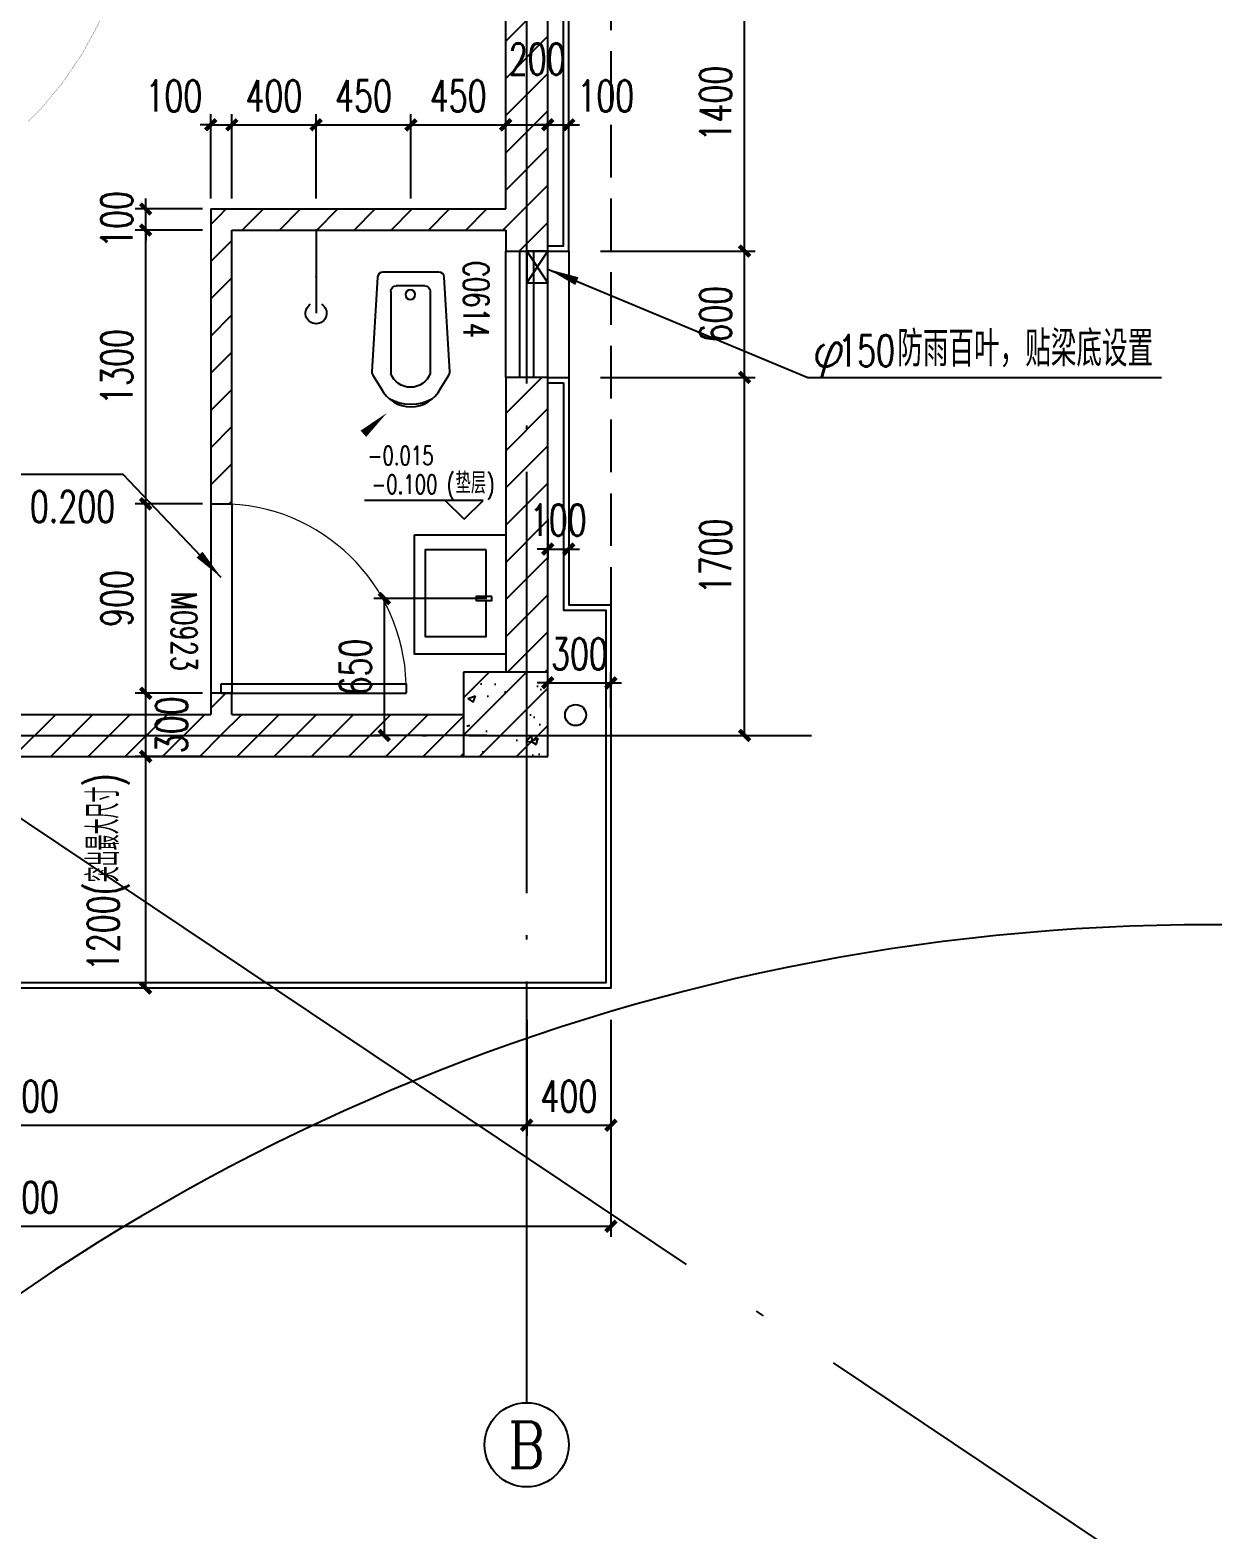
# Model space of a CAD drawing. Extents: x -821772 to -21949, y 506164 to 1049594.
# Drawn here: x -110012 to -104396, y 604747 to 611870 of the extents above; entities that cross this region are included whole.
import ezdxf
from ezdxf.enums import TextEntityAlignment as Align
from ezdxf.xclip import XClip

# ---------------------------------------------------------------- set-up
doc = ezdxf.new("R2010")
doc.units = 0
doc.header["$LTSCALE"] = 1000
doc.header["$MEASUREMENT"] = 0
doc.header["$XCLIPFRAME"] = 2
doc.linetypes.add('10平面20250807_t3$0$DASH', pattern=[0.35, 0.25, -0.1])
doc.linetypes.add('10平面20250807_t3$0$DOTE', pattern=[2.42, 2, -0.2, 0.02, -0.2])
doc.layers.get('Defpoints').update_dxf_attribs({"color": 210})
for name, color, linetype in [('10平面20250807_t3$0$A-AXIS-D', 8, 'Continuous'), ('10平面20250807_t3$0$A-AXIS-DOTE', 8, '10平面20250807_t3$0$DOTE'), ('10平面20250807_t3$0$A-AXIS-DP', 8, 'Continuous'), ('10平面20250807_t3$0$A-AXIS-ELEV', 8, 'Continuous'), ('10平面20250807_t3$0$A-AXIS-SYMB', 8, 'Continuous'), ('10平面20250807_t3$0$A-CURTAIN', 8, 'Continuous'), ('10平面20250807_t3$0$A-DRAIN', 8, 'Continuous'), ('10平面20250807_t3$0$A-LIN-V', 8, 'Continuous'), ('10平面20250807_t3$0$A-LVTRY', 8, 'Continuous'), ('10平面20250807_t3$0$A-TEXT', 8, 'Continuous'), ('10平面20250807_t3$0$A-WINDOW', 8, 'Continuous'), ('10平面20250807_t3$0$AS-COLN', 8, 'Continuous'), ('10平面20250807_t3$0$AS-WALL', 8, 'Continuous'), ('10平面20250807_t3$0$DIM_SYMB', 8, 'Continuous'), ('10平面20250807_t3$0$PUB_HATCH', 8, 'Continuous'), ('10平面20250807_t3$0$PUB_TEXT', 8, 'Continuous'), ('10平面20250807_t3$0$SB_ZF消火栓', 10, 'Continuous'), ('10平面20250807_t3$0$SB_ZF消火栓M', 10, 'Continuous'), ('10平面20250807_t3$0$宿舍-1i$0$单元1$0$LVTRY', 8, 'Continuous')]:
    doc.layers.add(name, color=color, linetype=linetype)
doc.styles.add('10平面20250807_t3$0$_TCH_AXIS', font='COMPLEX', dxfattribs={"bigfont": 'GBCBIG'})
doc.styles.add('10平面20250807_t3$0$_TCH_DIM', font='SIMPLEX', dxfattribs={"bigfont": 'GBCBIG'})
doc.styles.add('10平面20250807_t3$0$_TCH_DIM_T3', font='SIMPLEX', dxfattribs={"width": 0.705882, "bigfont": 'GBCBIG'})
doc.styles.add('10平面20250807_t3$0$_TCH_SPACE', font='SIMPLEX', dxfattribs={"height": 5, "bigfont": 'GBCBIG'})
doc.dimstyles.new('10平面20250807_t3$0$_TCH_ARCH&&50', dxfattribs={"dimtxt": 148.75, "dimasz": 50, "dimexe": 50, "dimexo": 50, "dimgap": 63.125, "dimtad": 1, "dimdec": 0, "dimzin": 0, "dimdsep": 46, "dimtxsty": '10平面20250807_t3$0$_TCH_DIM_T3', "dimblk": '10平面20250807_t3$0$_ArchTick', "dimcen": 0.09, "dimclrt": 7, "dimazin": 2, "dimtfac": 1, "dimtdec": 0, "dimtix": 1, "dimtmove": 2, "dimatfit": 3, "dimfxl": 0, "dimtolj": 1, "dimtzin": 0, "dimarcsym": 0})
pattern_1 = [(45, (0, 89.76), (-88.388383, 88.388383), [])]

# ---------------------------------------------------------------- blocks, each defined once
blk = doc.blocks.new('10平面20250807_t3$0$_ArchTick')
at = {"color": 0, "linetype": 'ByBlock', "const_width": 0.4}
blk.add_lwpolyline([(-0.5, -0.5), (0.5, 0.5)], dxfattribs=at)
blk = doc.blocks.new('*D10107')
at = {"layer": '10平面20250807_t3$0$A-AXIS-D', "color": 0, "lineweight": -2}
for p, q in [((113082.2, -197649.7), (113082.2, -198200.7)), ((113482.2, -197649.7), (113482.2, -198200.7)), ((113082.2, -198150.7), (113482.2, -198150.7))]:
    blk.add_line(p, q, dxfattribs=at)
at = {"layer": 'Defpoints', "color": 0}
for p in [(113082.2, -197599.7), (113482.2, -197599.7), (113482.2, -198150.7)]:
    blk.add_point(p, dxfattribs=at)
at = {"layer": '10平面20250807_t3$0$A-AXIS-D', "color": 0, "lineweight": -2, "xscale": 50, "yscale": 50, "zscale": 50, "rotation": 180}
blk.add_blockref('10平面20250807_t3$0$_ArchTick', (113082.2, -198150.7), dxfattribs=at)
at = {"layer": '10平面20250807_t3$0$A-AXIS-D', "color": 0, "lineweight": -2, "xscale": 50, "yscale": 50, "zscale": 50}
blk.add_blockref('10平面20250807_t3$0$_ArchTick', (113482.2, -198150.7), dxfattribs=at)
at = {"layer": '10平面20250807_t3$0$A-AXIS-D', "color": 7, "insert": (113282.2, -198013.2), "char_height": 148.75, "attachment_point": 5, "style": '10平面20250807_t3$0$_TCH_DIM_T3'}
blk.add_mtext('\\A1;400', dxfattribs=at)
blk = doc.blocks.new('*D10108')
at = {"layer": '10平面20250807_t3$0$A-AXIS-D', "color": 0, "lineweight": -2}
for p, q in [((108282.2, -197649.7), (108282.2, -198200.7)), ((113082.2, -197649.7), (113082.2, -198200.7)), ((108282.2, -198150.7), (113082.2, -198150.7))]:
    blk.add_line(p, q, dxfattribs=at)
at = {"layer": 'Defpoints', "color": 0}
for p in [(108282.2, -197599.7), (113082.2, -197599.7), (113082.2, -198150.7)]:
    blk.add_point(p, dxfattribs=at)
at = {"layer": '10平面20250807_t3$0$A-AXIS-D', "color": 0, "lineweight": -2, "xscale": 50, "yscale": 50, "zscale": 50, "rotation": 180}
blk.add_blockref('10平面20250807_t3$0$_ArchTick', (108282.2, -198150.7), dxfattribs=at)
at = {"layer": '10平面20250807_t3$0$A-AXIS-D', "color": 0, "lineweight": -2, "xscale": 50, "yscale": 50, "zscale": 50}
blk.add_blockref('10平面20250807_t3$0$_ArchTick', (113082.2, -198150.7), dxfattribs=at)
at = {"layer": '10平面20250807_t3$0$A-AXIS-D', "color": 7, "insert": (110682.2, -198013.2), "char_height": 148.75, "attachment_point": 5, "style": '10平面20250807_t3$0$_TCH_DIM_T3'}
blk.add_mtext('\\A1;4800', dxfattribs=at)
blk = doc.blocks.new('*D10110')
at = {"layer": '10平面20250807_t3$0$A-AXIS-D', "color": 0, "lineweight": -2}
for p, q in [((107882.2, -197649.7), (107882.2, -198680.7)), ((113482.2, -197649.7), (113482.2, -198680.7)), ((107882.2, -198630.7), (113482.2, -198630.7))]:
    blk.add_line(p, q, dxfattribs=at)
at = {"layer": 'Defpoints', "color": 0}
for p in [(107882.2, -197599.7), (113482.2, -197599.7), (113482.2, -198630.7)]:
    blk.add_point(p, dxfattribs=at)
at = {"layer": '10平面20250807_t3$0$A-AXIS-D', "color": 0, "lineweight": -2, "xscale": 50, "yscale": 50, "zscale": 50, "rotation": 180}
blk.add_blockref('10平面20250807_t3$0$_ArchTick', (107882.2, -198630.7), dxfattribs=at)
at = {"layer": '10平面20250807_t3$0$A-AXIS-D', "color": 0, "lineweight": -2, "xscale": 50, "yscale": 50, "zscale": 50}
blk.add_blockref('10平面20250807_t3$0$_ArchTick', (113482.2, -198630.7), dxfattribs=at)
at = {"layer": '10平面20250807_t3$0$A-AXIS-D', "color": 7, "insert": (110682.2, -198493.2), "char_height": 148.75, "attachment_point": 5, "style": '10平面20250807_t3$0$_TCH_DIM_T3'}
blk.add_mtext('\\A1;5600', dxfattribs=at)
blk = doc.blocks.new('10平面20250807_t3$0$$plan$00003701')
at = {"layer": '10平面20250807_t3$0$A-LVTRY'}
for points in [[(-283, -432.9), (-283, 0), (283, 0), (283, -432.9), (-283, -432.9)], [(9.8, -66.1), (9.8, -139.5), (29, -139.5), (29, -66.1), (9.8, -66.1)], [(9.8, -93.2), (-211.9, -93.2)], [(-211.9, -93.2), (-211.9, -382.1), (200.2, -382.1), (200.2, -93.2), (29, -93.2)]]:
    blk.add_lwpolyline(points, dxfattribs=at)
blk = doc.blocks.new('10平面20250807_t3$0$宿舍-1i$0$单元1$0$$lvtry$00000168')
at = {"color": 0}
blk.add_line((0, 0), (0, -395), dxfattribs=at)
blk.add_arc((0, -395), 50, 121.03319, 58.96681, dxfattribs=at)
for p in [(0, 0), (0, -222.5)]:
    blk.add_point(p, dxfattribs=at)
blk = doc.blocks.new('*D10374')
at = {"layer": '10平面20250807_t3$0$A-AXIS-DP', "color": 0, "lineweight": -2}
for p, q in [((-107554.2, 608770), (-107604.2, 608770)), ((-107554.2, 608650), (-107554.2, 608820)), ((-107554.2, 608770), (-107254.2, 608770)), ((-107254.2, 608650), (-107254.2, 608820)), ((-107254.2, 608770), (-107204.2, 608770))]:
    blk.add_line(p, q, dxfattribs=at)
at = {"layer": 'Defpoints', "color": 0, "ltscale": 500}
for p in [(-107254.2, 608770), (-107554.2, 608600), (-107254.2, 608600)]:
    blk.add_point(p, dxfattribs=at)
at = {"layer": '10平面20250807_t3$0$A-AXIS-DP', "color": 0, "lineweight": -2, "ltscale": 500, "xscale": 50, "yscale": 50, "zscale": 50}
blk.add_blockref('10平面20250807_t3$0$_ArchTick', (-107554.2, 608770), dxfattribs=at)
at = {"layer": '10平面20250807_t3$0$A-AXIS-DP', "color": 0, "lineweight": -2, "ltscale": 500, "xscale": 50, "yscale": 50, "zscale": 50, "rotation": 180}
blk.add_blockref('10平面20250807_t3$0$_ArchTick', (-107254.2, 608770), dxfattribs=at)
at = {"layer": '10平面20250807_t3$0$A-AXIS-DP', "color": 7, "ltscale": 500, "insert": (-107404.2, 608907.5), "char_height": 148.75, "attachment_point": 5, "style": '10平面20250807_t3$0$_TCH_DIM_T3'}
blk.add_mtext('\\A1;300', dxfattribs=at)
blk = doc.blocks.new('*D10389')
at = {"layer": '10平面20250807_t3$0$A-AXIS-DP', "color": 0, "lineweight": -2}
for p, q in [((-107554.2, 611070.3), (-107554.2, 611470)), ((-107454.2, 611070.3), (-107454.2, 611470)), ((-107554.2, 611420), (-107604.2, 611420)), ((-107554.2, 611420), (-107454.2, 611420)), ((-107454.2, 611420), (-107404.2, 611420))]:
    blk.add_line(p, q, dxfattribs=at)
at = {"layer": 'Defpoints', "color": 0, "ltscale": 500}
for p in [(-107454.2, 611420), (-107554.2, 611020.3), (-107454.2, 611020.3)]:
    blk.add_point(p, dxfattribs=at)
at = {"layer": '10平面20250807_t3$0$A-AXIS-DP', "color": 0, "lineweight": -2, "ltscale": 500, "xscale": 50, "yscale": 50, "zscale": 50}
blk.add_blockref('10平面20250807_t3$0$_ArchTick', (-107554.2, 611420), dxfattribs=at)
at = {"layer": '10平面20250807_t3$0$A-AXIS-DP', "color": 0, "lineweight": -2, "ltscale": 500, "xscale": 50, "yscale": 50, "zscale": 50, "rotation": 180}
blk.add_blockref('10平面20250807_t3$0$_ArchTick', (-107454.2, 611420), dxfattribs=at)
at = {"layer": '10平面20250807_t3$0$A-AXIS-DP', "color": 7, "ltscale": 500, "insert": (-107279.2, 611557.5), "char_height": 148.75, "attachment_point": 5, "style": '10平面20250807_t3$0$_TCH_DIM_T3'}
blk.add_mtext('\\A1;100', dxfattribs=at)
blk = doc.blocks.new('*D10390')
at = {"layer": '10平面20250807_t3$0$A-AXIS-DP', "color": 0, "lineweight": -2}
for p, q in [((-107754.1, 611070.3), (-107754.1, 611470)), ((-107554.2, 611070.3), (-107554.2, 611470)), ((-107754.1, 611420), (-107554.2, 611420))]:
    blk.add_line(p, q, dxfattribs=at)
at = {"layer": 'Defpoints', "color": 0, "ltscale": 500}
for p in [(-107554.2, 611420), (-107754.1, 611020.3), (-107554.2, 611020.3)]:
    blk.add_point(p, dxfattribs=at)
at = {"layer": '10平面20250807_t3$0$A-AXIS-DP', "color": 0, "lineweight": -2, "ltscale": 500, "xscale": 50, "yscale": 50, "zscale": 50, "rotation": 180}
blk.add_blockref('10平面20250807_t3$0$_ArchTick', (-107754.1, 611420), dxfattribs=at)
at = {"layer": '10平面20250807_t3$0$A-AXIS-DP', "color": 0, "lineweight": -2, "ltscale": 500, "xscale": 50, "yscale": 50, "zscale": 50}
blk.add_blockref('10平面20250807_t3$0$_ArchTick', (-107554.2, 611420), dxfattribs=at)
at = {"layer": '10平面20250807_t3$0$A-AXIS-DP', "color": 7, "ltscale": 500, "insert": (-107604.2, 611732.5), "char_height": 148.75, "attachment_point": 5, "style": '10平面20250807_t3$0$_TCH_DIM_T3'}
blk.add_mtext('\\A1;200', dxfattribs=at)
blk = doc.blocks.new('*D10391')
at = {"layer": '10平面20250807_t3$0$A-AXIS-DP', "color": 0, "lineweight": -2}
for p, q in [((-108204.2, 611070.3), (-108204.2, 611470)), ((-107754.1, 611070.3), (-107754.1, 611470)), ((-108204.2, 611420), (-107754.1, 611420))]:
    blk.add_line(p, q, dxfattribs=at)
at = {"layer": 'Defpoints', "color": 0, "ltscale": 500}
for p in [(-107754.1, 611420), (-108204.2, 611020.3), (-107754.1, 611020.3)]:
    blk.add_point(p, dxfattribs=at)
at = {"layer": '10平面20250807_t3$0$A-AXIS-DP', "color": 0, "lineweight": -2, "ltscale": 500, "xscale": 50, "yscale": 50, "zscale": 50, "rotation": 180}
blk.add_blockref('10平面20250807_t3$0$_ArchTick', (-108204.2, 611420), dxfattribs=at)
at = {"layer": '10平面20250807_t3$0$A-AXIS-DP', "color": 0, "lineweight": -2, "ltscale": 500, "xscale": 50, "yscale": 50, "zscale": 50}
blk.add_blockref('10平面20250807_t3$0$_ArchTick', (-107754.1, 611420), dxfattribs=at)
at = {"layer": '10平面20250807_t3$0$A-AXIS-DP', "color": 7, "ltscale": 500, "insert": (-107979.1, 611557.5), "char_height": 148.75, "attachment_point": 5, "style": '10平面20250807_t3$0$_TCH_DIM_T3'}
blk.add_mtext('\\A1;450', dxfattribs=at)
blk = doc.blocks.new('*D10392')
at = {"layer": '10平面20250807_t3$0$A-AXIS-DP', "color": 0, "lineweight": -2}
for p, q in [((-108654.2, 611070.3), (-108654.2, 611470)), ((-108204.2, 611070.3), (-108204.2, 611470)), ((-108654.2, 611420), (-108204.2, 611420))]:
    blk.add_line(p, q, dxfattribs=at)
at = {"layer": 'Defpoints', "color": 0, "ltscale": 500}
for p in [(-108204.2, 611420), (-108654.2, 611020.3), (-108204.2, 611020.3)]:
    blk.add_point(p, dxfattribs=at)
at = {"layer": '10平面20250807_t3$0$A-AXIS-DP', "color": 0, "lineweight": -2, "ltscale": 500, "xscale": 50, "yscale": 50, "zscale": 50, "rotation": 180}
blk.add_blockref('10平面20250807_t3$0$_ArchTick', (-108654.2, 611420), dxfattribs=at)
at = {"layer": '10平面20250807_t3$0$A-AXIS-DP', "color": 0, "lineweight": -2, "ltscale": 500, "xscale": 50, "yscale": 50, "zscale": 50}
blk.add_blockref('10平面20250807_t3$0$_ArchTick', (-108204.2, 611420), dxfattribs=at)
at = {"layer": '10平面20250807_t3$0$A-AXIS-DP', "color": 7, "ltscale": 500, "insert": (-108429.2, 611557.5), "char_height": 148.75, "attachment_point": 5, "style": '10平面20250807_t3$0$_TCH_DIM_T3'}
blk.add_mtext('\\A1;450', dxfattribs=at)
blk = doc.blocks.new('*D10393')
at = {"layer": '10平面20250807_t3$0$A-AXIS-DP', "color": 0, "lineweight": -2}
for p, q in [((-109054.2, 611070.3), (-109054.2, 611470)), ((-108654.2, 611070.3), (-108654.2, 611470)), ((-109054.2, 611420), (-108654.2, 611420))]:
    blk.add_line(p, q, dxfattribs=at)
at = {"layer": 'Defpoints', "color": 0, "ltscale": 500}
for p in [(-108654.2, 611420), (-109054.2, 611020.3), (-108654.2, 611020.3)]:
    blk.add_point(p, dxfattribs=at)
at = {"layer": '10平面20250807_t3$0$A-AXIS-DP', "color": 0, "lineweight": -2, "ltscale": 500, "xscale": 50, "yscale": 50, "zscale": 50, "rotation": 180}
blk.add_blockref('10平面20250807_t3$0$_ArchTick', (-109054.2, 611420), dxfattribs=at)
at = {"layer": '10平面20250807_t3$0$A-AXIS-DP', "color": 0, "lineweight": -2, "ltscale": 500, "xscale": 50, "yscale": 50, "zscale": 50}
blk.add_blockref('10平面20250807_t3$0$_ArchTick', (-108654.2, 611420), dxfattribs=at)
at = {"layer": '10平面20250807_t3$0$A-AXIS-DP', "color": 7, "ltscale": 500, "insert": (-108854.2, 611557.5), "char_height": 148.75, "attachment_point": 5, "style": '10平面20250807_t3$0$_TCH_DIM_T3'}
blk.add_mtext('\\A1;400', dxfattribs=at)
blk = doc.blocks.new('*D10394')
at = {"layer": '10平面20250807_t3$0$A-AXIS-DP', "color": 0, "lineweight": -2}
for p, q in [((-109154.2, 611070.3), (-109154.2, 611470)), ((-109054.2, 611070.3), (-109054.2, 611470)), ((-109154.2, 611420), (-109204.2, 611420)), ((-109154.2, 611420), (-109054.2, 611420)), ((-109054.2, 611420), (-109004.2, 611420))]:
    blk.add_line(p, q, dxfattribs=at)
at = {"layer": 'Defpoints', "color": 0, "ltscale": 500}
for p in [(-109054.2, 611420), (-109154.2, 611020.3), (-109054.2, 611020.3)]:
    blk.add_point(p, dxfattribs=at)
at = {"layer": '10平面20250807_t3$0$A-AXIS-DP', "color": 0, "lineweight": -2, "ltscale": 500, "xscale": 50, "yscale": 50, "zscale": 50}
blk.add_blockref('10平面20250807_t3$0$_ArchTick', (-109154.2, 611420), dxfattribs=at)
at = {"layer": '10平面20250807_t3$0$A-AXIS-DP', "color": 0, "lineweight": -2, "ltscale": 500, "xscale": 50, "yscale": 50, "zscale": 50, "rotation": 180}
blk.add_blockref('10平面20250807_t3$0$_ArchTick', (-109054.2, 611420), dxfattribs=at)
at = {"layer": '10平面20250807_t3$0$A-AXIS-DP', "color": 7, "ltscale": 500, "insert": (-109329.2, 611557.5), "char_height": 148.75, "attachment_point": 5, "style": '10平面20250807_t3$0$_TCH_DIM_T3'}
blk.add_mtext('\\A1;100', dxfattribs=at)
blk = doc.blocks.new('*D10395')
at = {"layer": '10平面20250807_t3$0$A-AXIS-DP', "color": 0, "lineweight": -2}
for p, q in [((-107554.2, 609547.1), (-107554.2, 609355.4)), ((-107454.2, 609547.1), (-107454.2, 609355.4)), ((-107554.2, 609405.4), (-107604.2, 609405.4)), ((-107554.2, 609405.4), (-107454.2, 609405.4)), ((-107454.2, 609405.4), (-107404.2, 609405.4))]:
    blk.add_line(p, q, dxfattribs=at)
at = {"layer": 'Defpoints', "color": 0, "ltscale": 500}
for p in [(-107554.2, 609597.1), (-107454.2, 609597.1), (-107454.2, 609405.4)]:
    blk.add_point(p, dxfattribs=at)
at = {"layer": '10平面20250807_t3$0$A-AXIS-DP', "color": 0, "lineweight": -2, "ltscale": 500, "xscale": 50, "yscale": 50, "zscale": 50}
blk.add_blockref('10平面20250807_t3$0$_ArchTick', (-107554.2, 609405.4), dxfattribs=at)
at = {"layer": '10平面20250807_t3$0$A-AXIS-DP', "color": 0, "lineweight": -2, "ltscale": 500, "xscale": 50, "yscale": 50, "zscale": 50, "rotation": 180}
blk.add_blockref('10平面20250807_t3$0$_ArchTick', (-107454.2, 609405.4), dxfattribs=at)
at = {"layer": '10平面20250807_t3$0$A-AXIS-DP', "color": 7, "ltscale": 500, "insert": (-107504.2, 609542.9), "char_height": 148.75, "attachment_point": 5, "style": '10平面20250807_t3$0$_TCH_DIM_T3'}
blk.add_mtext('\\A1;100', dxfattribs=at)
blk = doc.blocks.new('*D10398')
at = {"layer": '10平面20250807_t3$0$A-AXIS-DP', "color": 0, "lineweight": -2}
for p, q in [((-107304.2, 610220.3), (-106570.2, 610220.3)), ((-106620.2, 608520.3), (-106620.2, 610220.3)), ((-107304.2, 608520.3), (-106570.2, 608520.3))]:
    blk.add_line(p, q, dxfattribs=at)
at = {"layer": 'Defpoints', "color": 0, "ltscale": 500}
for p in [(-107354.2, 610220.3), (-106620.2, 610220.3), (-107354.2, 608520.3)]:
    blk.add_point(p, dxfattribs=at)
at = {"layer": '10平面20250807_t3$0$A-AXIS-DP', "color": 0, "lineweight": -2, "ltscale": 500, "xscale": 50, "yscale": 50, "zscale": 50}
for p, rotation in [((-106620.2, 610220.3), 90), ((-106620.2, 608520.3), 270)]:
    blk.add_blockref('10平面20250807_t3$0$_ArchTick', p, dxfattribs=dict(at, rotation=rotation))
at = {"layer": '10平面20250807_t3$0$A-AXIS-DP', "color": 7, "ltscale": 500, "insert": (-106757.7, 609370.3), "char_height": 148.75, "attachment_point": 5, "rotation": 90, "style": '10平面20250807_t3$0$_TCH_DIM_T3'}
blk.add_mtext('\\A1;1700', dxfattribs=at)
blk = doc.blocks.new('*D10399')
at = {"layer": '10平面20250807_t3$0$A-AXIS-DP', "color": 0, "lineweight": -2}
for p, q in [((-107304.2, 610820.3), (-106570.2, 610820.3)), ((-106620.2, 610220.3), (-106620.2, 610820.3)), ((-107304.2, 610220.3), (-106570.2, 610220.3))]:
    blk.add_line(p, q, dxfattribs=at)
at = {"layer": 'Defpoints', "color": 0, "ltscale": 500}
for p in [(-107354.2, 610820.3), (-106620.2, 610820.3), (-107354.2, 610220.3)]:
    blk.add_point(p, dxfattribs=at)
at = {"layer": '10平面20250807_t3$0$A-AXIS-DP', "color": 0, "lineweight": -2, "ltscale": 500, "xscale": 50, "yscale": 50, "zscale": 50}
for p, rotation in [((-106620.2, 610820.3), 90), ((-106620.2, 610220.3), 270)]:
    blk.add_blockref('10平面20250807_t3$0$_ArchTick', p, dxfattribs=dict(at, rotation=rotation))
at = {"layer": '10平面20250807_t3$0$A-AXIS-DP', "color": 7, "ltscale": 500, "insert": (-106757.7, 610520.3), "char_height": 148.75, "attachment_point": 5, "rotation": 90, "style": '10平面20250807_t3$0$_TCH_DIM_T3'}
blk.add_mtext('\\A1;600', dxfattribs=at)
blk = doc.blocks.new('*D10400')
at = {"layer": '10平面20250807_t3$0$A-AXIS-DP', "color": 0, "lineweight": -2}
for p, q in [((-107304.2, 612220.3), (-106570.2, 612220.3)), ((-106620.2, 610820.3), (-106620.2, 612220.3)), ((-107304.2, 610820.3), (-106570.2, 610820.3))]:
    blk.add_line(p, q, dxfattribs=at)
at = {"layer": 'Defpoints', "color": 0, "ltscale": 500}
for p in [(-107354.2, 612220.3), (-106620.2, 612220.3), (-107354.2, 610820.3)]:
    blk.add_point(p, dxfattribs=at)
at = {"layer": '10平面20250807_t3$0$A-AXIS-DP', "color": 0, "lineweight": -2, "ltscale": 500, "xscale": 50, "yscale": 50, "zscale": 50}
for p, rotation in [((-106620.2, 612220.3), 90), ((-106620.2, 610820.3), 270)]:
    blk.add_blockref('10平面20250807_t3$0$_ArchTick', p, dxfattribs=dict(at, rotation=rotation))
at = {"layer": '10平面20250807_t3$0$A-AXIS-DP', "color": 7, "ltscale": 500, "insert": (-106757.7, 611520.3), "char_height": 148.75, "attachment_point": 5, "rotation": 90, "style": '10平面20250807_t3$0$_TCH_DIM_T3'}
blk.add_mtext('\\A1;1400', dxfattribs=at)
blk = doc.blocks.new('10平面20250807_t3$0$$plan$00002873')
at = {"layer": '10平面20250807_t3$0$A-LVTRY'}
for p, q in [((-65.7, -64.7), (69.3, -64.7)), ((-91.7, -90.7), (-91.7, -481.9)), ((95.3, -90.7), (95.3, -481.9))]:
    blk.add_line(p, q, dxfattribs=at)
blk.add_lwpolyline([(140.4, -552.4, -0.624736), (-140.4, -552.4), (-180.6, -489.2, -0.15876), (-184.6, -473.3), (-158.3, -24.1, -0.392703), (-132.4, 0), (132.3, 0, -0.392703), (158.3, -24.1), (184.6, -473.3, -0.161657), (180.6, -489.2)], format="xyb", close=True, dxfattribs=at)
blk.add_circle((2.1, -106.7), 23.1, dxfattribs=at)
for centre, radius, start, end in [((-65.7, -90.7), 26, 90, 180), ((69.3, -90.7), 26, 0, 90), ((1.8, -446.8), 99.9, 200.59819, 339.40181), ((0, -421.7), 207, 240.02932, 299.97068)]:
    blk.add_arc(centre, radius, start, end, dxfattribs=at)
blk = doc.blocks.new('*D10404')
at = {"layer": '10平面20250807_t3$0$A-AXIS-DP', "color": 0, "lineweight": -2}
for p, q in [((-109194.2, 608420.3), (-109513.2, 608420.3)), ((-109463.2, 607320.3), (-109463.2, 608420.3)), ((-109194.2, 607320.3), (-109513.2, 607320.3))]:
    blk.add_line(p, q, dxfattribs=at)
at = {"layer": 'Defpoints', "color": 0, "ltscale": 500}
for p in [(-109463.2, 608420.3), (-109144.2, 608420.3), (-109144.2, 607320.3)]:
    blk.add_point(p, dxfattribs=at)
at = {"layer": '10平面20250807_t3$0$A-AXIS-DP', "color": 0, "lineweight": -2, "ltscale": 500, "xscale": 50, "yscale": 50, "zscale": 50}
for p, rotation in [((-109463.2, 608420.3), 90), ((-109463.2, 607320.3), 270)]:
    blk.add_blockref('10平面20250807_t3$0$_ArchTick', p, dxfattribs=dict(at, rotation=rotation))
at = {"layer": '10平面20250807_t3$0$A-AXIS-DP', "color": 7, "ltscale": 500, "insert": (-109639.7, 607870.3), "char_height": 148.75, "attachment_point": 5, "rotation": 90, "style": '10平面20250807_t3$0$_TCH_DIM_T3'}
blk.add_mtext('\\A1;1200(突出最大尺寸)', dxfattribs=at)
blk = doc.blocks.new('*D10405')
at = {"layer": '10平面20250807_t3$0$A-AXIS-DP', "color": 0, "lineweight": -2}
for p, q in [((-109194.2, 608720.3), (-109513.2, 608720.3)), ((-109463.2, 608420.3), (-109463.2, 608720.3)), ((-109194.2, 608420.3), (-109513.2, 608420.3))]:
    blk.add_line(p, q, dxfattribs=at)
at = {"layer": 'Defpoints', "color": 0, "ltscale": 500}
for p in [(-109463.2, 608720.3), (-109144.2, 608720.3), (-109144.2, 608420.3)]:
    blk.add_point(p, dxfattribs=at)
at = {"layer": '10平面20250807_t3$0$A-AXIS-DP', "color": 0, "lineweight": -2, "ltscale": 500, "xscale": 50, "yscale": 50, "zscale": 50}
for p, rotation in [((-109463.2, 608720.3), 90), ((-109463.2, 608420.3), 270)]:
    blk.add_blockref('10平面20250807_t3$0$_ArchTick', p, dxfattribs=dict(at, rotation=rotation))
at = {"layer": '10平面20250807_t3$0$A-AXIS-DP', "color": 7, "ltscale": 500, "insert": (-109340, 608570.3), "char_height": 148.75, "attachment_point": 5, "rotation": 90, "style": '10平面20250807_t3$0$_TCH_DIM_T3'}
blk.add_mtext('\\A1;300', dxfattribs=at)
blk = doc.blocks.new('*D10406')
at = {"layer": '10平面20250807_t3$0$A-AXIS-DP', "color": 0, "lineweight": -2}
for p, q in [((-109194.2, 609620.3), (-109513.2, 609620.3)), ((-109463.2, 608720.3), (-109463.2, 609620.3)), ((-109194.2, 608720.3), (-109513.2, 608720.3))]:
    blk.add_line(p, q, dxfattribs=at)
at = {"layer": 'Defpoints', "color": 0, "ltscale": 500}
for p in [(-109463.2, 609620.3), (-109144.2, 609620.3), (-109144.2, 608720.3)]:
    blk.add_point(p, dxfattribs=at)
at = {"layer": '10平面20250807_t3$0$A-AXIS-DP', "color": 0, "lineweight": -2, "ltscale": 500, "xscale": 50, "yscale": 50, "zscale": 50}
for p, rotation in [((-109463.2, 609620.3), 90), ((-109463.2, 608720.3), 270)]:
    blk.add_blockref('10平面20250807_t3$0$_ArchTick', p, dxfattribs=dict(at, rotation=rotation))
at = {"layer": '10平面20250807_t3$0$A-AXIS-DP', "color": 7, "ltscale": 500, "insert": (-109600.7, 609170.3), "char_height": 148.75, "attachment_point": 5, "rotation": 90, "style": '10平面20250807_t3$0$_TCH_DIM_T3'}
blk.add_mtext('\\A1;900', dxfattribs=at)
blk = doc.blocks.new('*D10407')
at = {"layer": '10平面20250807_t3$0$A-AXIS-DP', "color": 0, "lineweight": -2}
for p, q in [((-109194.2, 610920.3), (-109513.2, 610920.3)), ((-109463.2, 609620.3), (-109463.2, 610920.3)), ((-109194.2, 609620.3), (-109513.2, 609620.3))]:
    blk.add_line(p, q, dxfattribs=at)
at = {"layer": 'Defpoints', "color": 0, "ltscale": 500}
for p in [(-109463.2, 610920.3), (-109144.2, 610920.3), (-109144.2, 609620.3)]:
    blk.add_point(p, dxfattribs=at)
at = {"layer": '10平面20250807_t3$0$A-AXIS-DP', "color": 0, "lineweight": -2, "ltscale": 500, "xscale": 50, "yscale": 50, "zscale": 50}
for p, rotation in [((-109463.2, 610920.3), 90), ((-109463.2, 609620.3), 270)]:
    blk.add_blockref('10平面20250807_t3$0$_ArchTick', p, dxfattribs=dict(at, rotation=rotation))
at = {"layer": '10平面20250807_t3$0$A-AXIS-DP', "color": 7, "ltscale": 500, "insert": (-109600.7, 610270.3), "char_height": 148.75, "attachment_point": 5, "rotation": 90, "style": '10平面20250807_t3$0$_TCH_DIM_T3'}
blk.add_mtext('\\A1;1300', dxfattribs=at)
blk = doc.blocks.new('*D10408')
at = {"layer": '10平面20250807_t3$0$A-AXIS-DP', "color": 0, "lineweight": -2}
for p, q in [((-109463.2, 611020.3), (-109463.2, 611070.3)), ((-109194.2, 611020.3), (-109513.2, 611020.3)), ((-109463.2, 610920.3), (-109463.2, 611020.3)), ((-109194.2, 610920.3), (-109513.2, 610920.3)), ((-109463.2, 610920.3), (-109463.2, 610870.3))]:
    blk.add_line(p, q, dxfattribs=at)
at = {"layer": 'Defpoints', "color": 0, "ltscale": 500}
for p in [(-109463.2, 611020.3), (-109144.2, 611020.3), (-109144.2, 610920.3)]:
    blk.add_point(p, dxfattribs=at)
at = {"layer": '10平面20250807_t3$0$A-AXIS-DP', "color": 0, "lineweight": -2, "ltscale": 500, "xscale": 50, "yscale": 50, "zscale": 50}
for p, rotation in [((-109463.2, 611020.3), 270), ((-109463.2, 610920.3), 90)]:
    blk.add_blockref('10平面20250807_t3$0$_ArchTick', p, dxfattribs=dict(at, rotation=rotation))
at = {"layer": '10平面20250807_t3$0$A-AXIS-DP', "color": 7, "ltscale": 500, "insert": (-109600.7, 610970.3), "char_height": 148.75, "attachment_point": 5, "rotation": 90, "style": '10平面20250807_t3$0$_TCH_DIM_T3'}
blk.add_mtext('\\A1;100', dxfattribs=at)
blk = doc.blocks.new('10平面20250807_t3$0$$DorLib2D$00000001')
for p, q in [((0.45, 0.975), (0.5, 0.975)), ((0.45, 0), (0.45, 0.975)), ((0.5, 0), (0.5, 0.975)), ((0.5, 0), (0.45, 0))]:
    blk.add_line(p, q)
at = {"lineweight": 13}
blk.add_arc((0.475, 0), 0.975, 91.46928, 180, dxfattribs=at)
blk = doc.blocks.new('*D10410')
at = {"layer": '10平面20250807_t3$0$A-AXIS-DP', "color": 0, "lineweight": -2}
for p, q in [((-107843.6, 609170.3), (-108380, 609170.3)), ((-108330, 608520.3), (-108330, 609170.3)), ((-107843.6, 608520.3), (-108380, 608520.3))]:
    blk.add_line(p, q, dxfattribs=at)
at = {"layer": 'Defpoints', "color": 0, "ltscale": 500}
for p in [(-108330, 609170.3), (-107793.6, 609170.3), (-107793.6, 608520.3)]:
    blk.add_point(p, dxfattribs=at)
at = {"layer": '10平面20250807_t3$0$A-AXIS-DP', "color": 0, "lineweight": -2, "ltscale": 500, "xscale": 50, "yscale": 50, "zscale": 50}
for p, rotation in [((-108330, 609170.3), 90), ((-108330, 608520.3), 270)]:
    blk.add_blockref('10平面20250807_t3$0$_ArchTick', p, dxfattribs=dict(at, rotation=rotation))
at = {"layer": '10平面20250807_t3$0$A-AXIS-DP', "color": 7, "ltscale": 500, "insert": (-108467.5, 608845.3), "char_height": 148.75, "attachment_point": 5, "rotation": 90, "style": '10平面20250807_t3$0$_TCH_DIM_T3'}
blk.add_mtext('\\A1;650', dxfattribs=at)
blk = doc.blocks.new('10平面20250807_t3$0$A$C5D961328')
at = {"layer": '10平面20250807_t3$0$A-LIN-V', "ltscale": 500}
blk.add_circle((350, 40), 10001.4, dxfattribs=at)
blk = doc.blocks.new('10平面20250807_t3$0$we42342343234')
at = {"layer": '10平面20250807_t3$0$SB_ZF消火栓M', "xscale": -1, "rotation": 180}
blk.add_blockref('10平面20250807_t3$0$A$C5D961328', (-104754.2, 597660), dxfattribs=at)
blk = doc.blocks.new('10平面20250807_t3$0$234243242332')
at = {"layer": '10平面20250807_t3$0$SB_ZF消火栓'}
blk.add_blockref('10平面20250807_t3$0$we42342343234', (0, 0), dxfattribs=at)
blk = doc.blocks.new('10平面20250807_t3$0$dote')
at = {"layer": '10平面20250807_t3$0$A-AXIS-D'}
blk.add_circle((113082.2, -199668.5), 200, dxfattribs=at)
at = {"layer": '10平面20250807_t3$0$A-AXIS-DOTE'}
for p, q in [((113082.2, -199468.5), (113082.2, -181810.8)), ((105547.2, -196299.7), (114434.2, -196299.7))]:
    blk.add_line(p, q, dxfattribs=at)
at = {"layer": '10平面20250807_t3$0$A-AXIS-DOTE', "ltscale": 2}
blk.add_line((121882.2, -204200), (91886.2, -184100), dxfattribs=at)
at = {"layer": '10平面20250807_t3$0$PUB_TEXT', "style": '10平面20250807_t3$0$_TCH_AXIS'}
blk.add_text('B', height=217.6, dxfattribs=at).set_placement((112994.1, -199777.3), (113170.3, -199777.3), align=Align.FIT)
at = {"layer": '10平面20250807_t3$0$A-AXIS-D'}
for p1, p2, distance, picture, middle in [((107882.2, -197599.7), (113482.2, -197599.7), -1031.1, '*D10110', (110682.2, -198493.2)), ((108282.2, -197599.7), (113082.2, -197599.7), -551.1, '*D10108', (110682.2, -198013.2)), ((113082.2, -197599.7), (113482.2, -197599.7), -551.1, '*D10107', (113282.2, -198013.2))]:
    dim = blk.add_aligned_dim(p1=p1, p2=p2, distance=distance, dimstyle='10平面20250807_t3$0$_TCH_ARCH&&50', dxfattribs=at)
    dim.commit()
    dim.dimension.update_dxf_attribs({"geometry": picture, "text_midpoint": middle})
blk = doc.blocks.new('10平面20250807_t3$0$42342343')
at = {"layer": '10平面20250807_t3$0$PUB_HATCH'}
h = blk.add_hatch(dxfattribs=at)
h.set_pattern_fill('普通砖', color=256, scale=50, style=0)
h.set_pattern_definition(pattern_1)
h.paths.add_polyline_path([(-107687.4, 610970.3), (-107554.1, 610970.3), (-107554.1, 612220.3), (-107754.1, 612220.3), (-107754.1, 611020.3)])
h = blk.add_hatch(dxfattribs=at)
h.set_pattern_fill('普通砖', color=256, scale=50, style=0)
h.set_pattern_definition(pattern_1)
h.paths.add_polyline_path([(-109154.2, 611020.3), (-109054.2, 610920.3), (-107754.1, 610920.3), (-107687.4, 610970.3), (-107754.1, 611020.3)])
h = blk.add_hatch(dxfattribs=at)
h.set_pattern_fill('普通砖', color=256, scale=50, style=0)
h.set_pattern_definition(pattern_1)
h.paths.add_polyline_path([(-109154.2, 611020.3), (-109154.2, 609620.3), (-109054.2, 609620.3), (-109054.2, 610920.3)])
h = blk.add_hatch(dxfattribs=at)
h.set_pattern_fill('普通砖', color=256, scale=50, style=0)
h.set_pattern_definition(pattern_1)
h.paths.add_polyline_path([(-107754.1, 610920.3), (-107754.1, 610820.3), (-107554.1, 610820.3), (-107554.1, 610970.3), (-107687.4, 610970.3)])
h = blk.add_hatch(dxfattribs=at)
h.set_pattern_fill('普通砖', color=256, scale=50, style=0)
h.set_pattern_definition(pattern_1)
h.paths.add_polyline_path([(-107754.1, 608820.3), (-107554.2, 608820.3), (-107554.2, 608570.4), (-107554.1, 608570.3), (-107554.1, 610220.3), (-107754.1, 610220.3)])
h = blk.add_hatch(dxfattribs=at)
h.set_pattern_fill('钢筋混凝土', color=256, scale=50, style=0)
h.set_pattern_definition([(45, (0, 0), (-88.388348, 88.388348), []), (50, (0, 0), (358.63009, -31.37607), [37.5, -412.5]), (355, (0, 0), (-69.37567, 376.09607), [30, -330]), (100.4514, (29.9, -2.6), (289.2547, 344.71977), [31.8701, -350.57106]), (46.1842, (0, 100), (533.62052, -82.7595), [56.25, -618.75]), (96.6356, (44.47, 93.1), (467.33135, 487.05894), [47.80514, -525.8565]), (351.1842, (0, 100), (467.33097, 487.0593), [45, -495]), (21, (50, 75), (298.45353, -201.30945), [37.5, -412.5]), (326, (50, 75), (121.65767, 362.57502), [30, -330]), (71.4514, (74.87, 58.22), (420.11131, 161.26525), [31.8701, -350.57106]), (37.5, (0, 0), (6.079928, 166.446927), [0, -326, 0, -335, 0, -331.25]), (7.5, (0, 0), (131.53477, 197.205856), [0, -191, 0, -318.5, 0, -126.25]), (327.5, (-111.5, 0), (266.911218, -11.277436), [0, -125, 0, -390, 0, -517.5]), (317.5, (-161.5, 0), (291.593085, 50.05249), [0, -162.5, 0, -259, 0, -367.5])])
h.paths.add_polyline_path([(-107954.2, 608820.3), (-107954.2, 608420.3), (-107554.2, 608420.3), (-107554.2, 608820.3)])
h = blk.add_hatch(dxfattribs=at)
h.set_pattern_fill('普通砖', color=256, scale=50, style=0)
h.set_pattern_definition(pattern_1)
h.paths.add_polyline_path([(-109054.2, 608620.3), (-109054.2, 608720.3), (-109154.2, 608720.3), (-109154.2, 608620.3), (-109104.2, 608553.7)])
h = blk.add_hatch(dxfattribs=at)
h.set_pattern_fill('普通砖', color=256, scale=50, style=0)
h.set_pattern_definition(pattern_1)
h.paths.add_polyline_path([(-112151.7, 608620.3), (-112151.7, 608420.3), (-109104.2, 608420.3), (-109104.2, 608553.7), (-109154.2, 608620.3)])
h = blk.add_hatch(dxfattribs=at)
h.set_pattern_fill('普通砖', color=256, scale=50, style=0)
h.set_pattern_definition(pattern_1)
h.paths.add_polyline_path([(-107954.2, 608420.3), (-107954.2, 608620.3), (-109054.2, 608620.3), (-109104.2, 608553.7), (-109104.2, 608420.3)])
at = {"layer": '10平面20250807_t3$0$A-AXIS-DP'}
for p, q in [((-107654.2, 610670.3), (-107554.2, 610820.3)), ((-107654.2, 610820.3), (-107554.2, 610670.3))]:
    blk.add_line(p, q, dxfattribs=at)
blk.add_lwpolyline([(-107654.2, 610670.3), (-107554.2, 610670.3), (-107554.2, 610820.3), (-107654.2, 610820.3)], close=True, dxfattribs=at)
at = {"layer": '10平面20250807_t3$0$A-AXIS-ELEV'}
for p, q in [((-107860.7, 609636.7), (-108424.2, 609636.7)), ((-107950.7, 609546.7), (-108040.7, 609636.7)), ((-107950.7, 609546.7), (-107860.7, 609636.7))]:
    blk.add_line(p, q, dxfattribs=at)
at = {"layer": '10平面20250807_t3$0$A-AXIS-SYMB'}
for p, q in [((-109570, 609760), (-110680, 609760)), ((-109104.2, 609270), (-109570, 609760))]:
    blk.add_line(p, q, dxfattribs=at)
blk.add_lwpolyline([(-109104.2, 609270, 0, 40, 0), (-109207.5, 609378.7, 0, 0, 0)], format="xyseb", dxfattribs=at)
at = {"layer": '10平面20250807_t3$0$A-CURTAIN'}
for p, q in [((-107554.2, 610220.3), (-107454.2, 610220.3)), ((-107554.2, 610195.3), (-107479.2, 610195.3))]:
    blk.add_line(p, q, dxfattribs=at)
for points in [[(-107554.2, 610820.3), (-107454.2, 610820.3), (-107454.2, 612220.3), (-107454.2, 612220.3)], [(-107554.2, 610845.3), (-107479.2, 610845.3), (-107479.2, 612220.3), (-107479.2, 612220.3)], [(-107454.2, 610220.3), (-107454.2, 609140), (-107254.2, 609140), (-107254.2, 607320.3), (-110054.2, 607320.3)], [(-107479.2, 610195.3), (-107479.2, 609115), (-107279.2, 609115), (-107279.2, 607345.3), (-110054.2, 607345.3)]]:
    blk.add_lwpolyline(points, dxfattribs=at)
at = {"layer": '10平面20250807_t3$0$A-DRAIN', "color": 5}
blk.add_circle((-107422.2, 608617.1), 50, dxfattribs=at)
at = {"layer": '10平面20250807_t3$0$A-LIN-V'}
blk.add_line((-107454.2, 610820.3), (-107454.2, 610220.3), dxfattribs=at)
at = {"layer": '10平面20250807_t3$0$A-WINDOW'}
for p, q in [((-107754.1, 610220.3), (-107754.1, 610820.3)), ((-107687.4, 610220.3), (-107687.4, 610820.3)), ((-107620.8, 610220.3), (-107620.8, 610820.3)), ((-107554.1, 610220.3), (-107554.1, 610820.3)), ((-107554.2, 610735.3), (-106320, 610220)), ((-106320, 610220), (-104640, 610220)), ((-109154.2, 609620.3), (-109154.2, 608720.3)), ((-109054.2, 609620.3), (-109054.2, 608720.3))]:
    blk.add_line(p, q, dxfattribs=at)
blk.add_lwpolyline([(-107554.2, 610735.3, 0, 40, 0), (-107415.8, 610677.5, 0, 0, 0)], format="xyseb", dxfattribs=at)
at = {"layer": '10平面20250807_t3$0$AS-COLN'}
for p, q in [((-107954.2, 608820.3), (-107954.2, 608420.3)), ((-107554.2, 608820.3), (-107954.2, 608820.3)), ((-107554.2, 608420.3), (-107554.2, 608820.3)), ((-107954.2, 608420.3), (-107554.2, 608420.3))]:
    blk.add_line(p, q, dxfattribs=at)
at = {"layer": '10平面20250807_t3$0$AS-WALL'}
for p, q in [((-107754.1, 611020.3), (-107754.1, 612220.3)), ((-107554.1, 610970.3), (-107554.1, 612220.3)), ((-109154.2, 611020.3), (-107754.1, 611020.3)), ((-109154.2, 611020.3), (-109154.2, 609620.3)), ((-109054.2, 610920.3), (-107754.1, 610920.3)), ((-109054.2, 609620.3), (-109054.2, 610920.3)), ((-107754.1, 610920.3), (-107754.1, 610820.3)), ((-107554.1, 610820.3), (-107554.1, 610970.3)), ((-107754.1, 610820.3), (-107554.1, 610820.3)), ((-107554.1, 610220.3), (-107754.1, 610220.3)), ((-107754.1, 610220.3), (-107754.1, 608820.3)), ((-107554.1, 608570.3), (-107554.1, 610220.3)), ((-109154.2, 609620.3), (-109054.2, 609620.3)), ((-109054.2, 608720.3), (-109154.2, 608720.3)), ((-109154.2, 608720.3), (-109154.2, 608620.3)), ((-109054.2, 608620.3), (-109054.2, 608720.3)), ((-112151.7, 608620.3), (-109154.2, 608620.3)), ((-109054.2, 608620.3), (-107954.2, 608620.3)), ((-107554.2, 608570.4), (-107554.1, 608570.3)), ((-112151.7, 608420.3), (-109104.2, 608420.3)), ((-109104.2, 608420.3), (-107954.2, 608420.3))]:
    blk.add_line(p, q, dxfattribs=at)
at = {"layer": '10平面20250807_t3$0$AS-WALL', "linetype": '10平面20250807_t3$0$DASH'}
blk.add_lwpolyline([(-112854.2, 607320.3), (-112854.2, 621570), (-107254.2, 621570), (-107254.2, 607320.3)], close=True, dxfattribs=at)
at = {"layer": '10平面20250807_t3$0$DIM_SYMB'}
blk.add_lwpolyline([(-108670, 609740, 0, 0, 0), (-108317.5, 610052.3, 0, 40, 0), (-108429.7, 609952.8, 0, 0, 0)], format="xyseb", dxfattribs=at)
at = {"layer": '10平面20250807_t3$0$A-LVTRY', "yscale": -1, "rotation": 179.9999999999999}
blk.add_blockref('10平面20250807_t3$0$$plan$00002873', (-108204.2, 610720.3), dxfattribs=at)
at = {"layer": '10平面20250807_t3$0$A-WINDOW', "xscale": 900, "yscale": 900, "zscale": 100, "rotation": 270.0000001821381}
blk.add_blockref('10平面20250807_t3$0$$DorLib2D$00000001', (-109104.2, 609170.3), dxfattribs=at)
at = {"layer": '10平面20250807_t3$0$AS-WALL', "extrusion": (0, 0, -1), "xscale": -1, "zscale": -1, "rotation": 89.99999986126174}
blk.add_blockref('10平面20250807_t3$0$$plan$00003701', (107754.1, 609189.8), dxfattribs=at)
at = {"layer": '10平面20250807_t3$0$宿舍-1i$0$单元1$0$LVTRY', "xscale": -1}
blk.add_blockref('10平面20250807_t3$0$宿舍-1i$0$单元1$0$$lvtry$00000168', (-108654.2, 610920.3), dxfattribs=at)
at = {"layer": '10平面20250807_t3$0$A-TEXT', "style": '10平面20250807_t3$0$_TCH_SPACE', "width": 0.7}
for s, p in [('C0614', (-107954.7, 610773.2)), ('M0923', (-109340.9, 609201.9))]:
    blk.add_text(s, height=120.57, rotation=270, dxfattribs=at).set_placement(p)
at = {"layer": '10平面20250807_t3$0$PUB_TEXT', "style": '10平面20250807_t3$0$_TCH_DIM', "width": 0.705882}
for s, height, p in [('150', 148.75, (-106175.2, 610272.5)), ('-0.015', 89.25, (-108409.2, 609804.7)), ('(', 89.2, (-108034.2, 609668.2)), (')', 89.2, (-107844.7, 609668.2)), ('-0.100', 89.25, (-108391.2, 609668.2)), ('0.200', 148.75, (-110013.1, 609532.5))]:
    blk.add_text(s, height=height, dxfattribs=at).set_placement(p)
at = {"layer": '10平面20250807_t3$0$PUB_TEXT', "style": '10平面20250807_t3$0$_TCH_DIM'}
for s, height, p in [('防雨百叶，贴梁底设置', 168.79, (-105895.2, 610272.5)), ('φ', 168.8, (-106298, 610272.5)), ('垫层', 101.28, (-107992.2, 609668.2))]:
    blk.add_text(s, height=height, dxfattribs=at).set_placement(p)
at = {"layer": '10平面20250807_t3$0$A-AXIS-DP'}
for p1, p2, distance, picture, middle in [((-107354.2, 610820.3), (-107354.2, 612220.3), -734, '*D10400', (-106757.7, 611520.3)), ((-109054.2, 611020.3), (-108654.2, 611020.3), 399.7, '*D10393', (-108854.2, 611557.5)), ((-108654.2, 611020.3), (-108204.2, 611020.3), 399.7, '*D10392', (-108429.2, 611557.5)), ((-108204.2, 611020.3), (-107754.1, 611020.3), 399.7, '*D10391', (-107979.1, 611557.5)), ((-109144.2, 610920.3), (-109144.2, 611020.3), 319, '*D10408', (-109600.7, 610970.3)), ((-109144.2, 609620.3), (-109144.2, 610920.3), 319, '*D10407', (-109600.7, 610270.3)), ((-107354.2, 610220.3), (-107354.2, 610820.3), -734, '*D10399', (-106757.7, 610520.3)), ((-107354.2, 608520.3), (-107354.2, 610220.3), -734, '*D10398', (-106757.7, 609370.3)), ((-109144.2, 608720.3), (-109144.2, 609620.3), 319, '*D10406', (-109600.7, 609170.3)), ((-107554.2, 609597.1), (-107454.2, 609597.1), -191.7, '*D10395', (-107504.2, 609542.9)), ((-107793.6, 608520.3), (-107793.6, 609170.3), 536.4, '*D10410', (-108467.5, 608845.3)), ((-107554.2, 608600), (-107254.2, 608600), 170, '*D10374', (-107404.2, 608907.5))]:
    dim = blk.add_aligned_dim(p1=p1, p2=p2, distance=distance, dimstyle='10平面20250807_t3$0$_TCH_ARCH&&50', dxfattribs=at)
    dim.commit()
    dim.dimension.update_dxf_attribs({"geometry": picture, "text_midpoint": middle})
for base, p1, p2, angle, picture, middle in [((-107554.2, 611420), (-107754.1, 611020.3), (-107554.2, 611020.3), 0, '*D10390', (-107604.2, 611732.5)), ((-109054.2, 611420), (-109154.2, 611020.3), (-109054.2, 611020.3), 0, '*D10394', (-109329.2, 611557.5)), ((-107454.2, 611420), (-107554.2, 611020.3), (-107454.2, 611020.3), 0, '*D10389', (-107279.2, 611557.5)), ((-109463.2, 608720.3), (-109144.2, 608420.3), (-109144.2, 608720.3), 90, '*D10405', (-109340, 608570.3))]:
    dim = blk.add_linear_dim(base=base, p1=p1, p2=p2, angle=angle, dimstyle='10平面20250807_t3$0$_TCH_ARCH&&50', dxfattribs=at)
    dim.commit()
    dim.dimension.update_dxf_attribs({"geometry": picture, "text_midpoint": middle, "dimtype": 129})
dim = blk.add_aligned_dim(p1=(-109144.2, 607320.3), p2=(-109144.2, 608420.3), distance=319, text='1200(突出最大尺寸)', dimstyle='10平面20250807_t3$0$_TCH_ARCH&&50', dxfattribs=at)
dim.commit()
dim.dimension.update_dxf_attribs({"geometry": '*D10404', "text_midpoint": (-109639.7, 607870.3)})
blk = doc.blocks.new('10平面20250807_t3')
at = {"layer": '10平面20250807_t3$0$A-LIN-V', "ltscale": 500}
blk.add_lwpolyline([(-115856.4, 616486, 0, 1.33, 0.520567), (-116776.9, 615249.4, 0, 1.33, 0.520567), (-116776.9, 615249.4, 0, 1.33, 0.520567), (-117065.1, 613845.5, 0, 1.33, 0.520567), (-117065.1, 613845.5, 0, 1.33, 0.520567), (-116832.7, 612729.8, 0, 1.33, 0.520567), (-116832.7, 612729.8, 0, 1.33, 0.520567), (-115614.7, 611828, 0, 1.33, 0.520567), (-115614.7, 611828, 0, 1.33, 0.520567), (-112258.3, 611353.8, 0, 1.33, 0.520567), (-112258.3, 611353.8, 0, 1.33, 0.520567), (-109627.1, 612041.8, 0, 1.33, 0.520567), (-109627.1, 612041.8, 0, 1.33, 0.520567), (-109617.8, 614533.5, 0, 1.33, 0.520567), (-109617.8, 614533.5, 0, 1.33, 0.520567), (-111319.3, 616402.3, 0, 1.33, 0.520567)], format="xyseb", dxfattribs=at)
at = {"layer": '10平面20250807_t3$0$A-LIN-V'}
blk.add_blockref('10平面20250807_t3$0$42342343', (0, 0), dxfattribs=at)
at = {"layer": '10平面20250807_t3$0$AS-WALL'}
blk.add_blockref('10平面20250807_t3$0$dote', (-220736.4, 804820), dxfattribs=at)
at = {"layer": '10平面20250807_t3$0$SB_ZF消火栓', "linetype": 'Continuous'}
blk.add_blockref('10平面20250807_t3$0$234243242332', (0, 0), dxfattribs=at)

msp = doc.modelspace()

# ---------------------------------------------------------------- block references
at = {"ltscale": 100}
ref = msp.add_blockref('10平面20250807_t3', (0, 0), dxfattribs=at)
XClip(ref).set_block_clipping_path([(-386212.6353242097, 506163.79756496), (-21948.7593967821, 884998.2285294847)])

doc.saveas('drawing.dxf')
